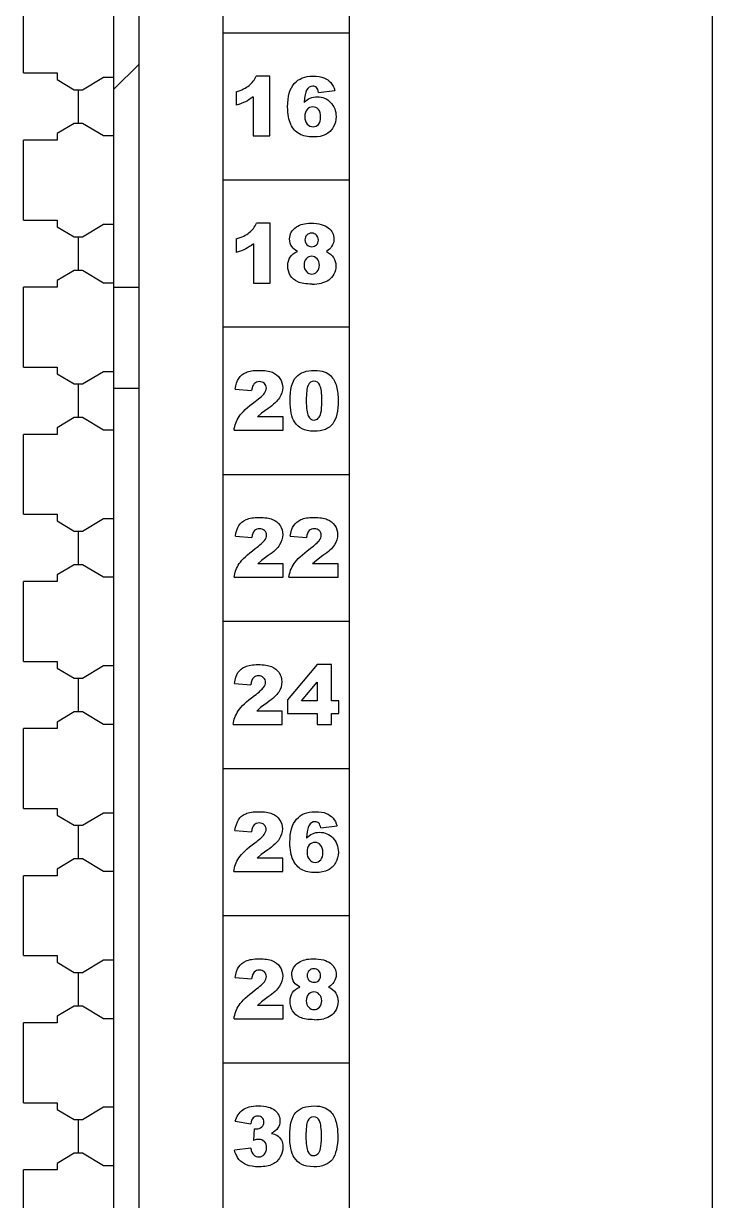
# Model space of a CAD drawing. Header units: millimetres. Extents: x 40 to 416, y -270 to 20.
# Drawn here: x 297.85 to 314.25, y -240.03 to -212.03 of the extents above; entities that cross this region are included whole.
import ezdxf

# ---------------------------------------------------------------- set-up
doc = ezdxf.new("R2010")
doc.units = ezdxf.units.MM
for name, color, linetype in [('1728620000_DXF_CONTINUOUS_LINE', 7, 'Continuous'), ('176260PIN_ASDXF_CONTINUOUS_LINE', 7, 'Continuous'), ('AIOJ784_4_00DXF_CONTINUOUS_LINE', 7, 'Continuous'), ('AOMJ712I_002DXF_CONTINUOUS_LINE', 7, 'Continuous')]:
    doc.layers.add(name, color=color, linetype=linetype)

# ---------------------------------------------------------------- blocks, each defined once
blk = doc.blocks.new('MOD_AOM712i')
at = {"layer": '1728620000_DXF_CONTINUOUS_LINE', "color": 7, "linetype": 'Continuous'}
for p, q in [((18, 15.75), (18, 85.75)), ((15.85, 56.8), (15.85, 58.7)), ((15.85, 56.8), (16.65, 56.8)), ((16.65, 56.8), (16.65, 56.642)), ((16.65, 56.642), (17.053, 56.4)), ((17.25, 56.4), (17.75, 56.7)), ((17.75, 56.7), (18, 56.7)), ((17.053, 56.4), (17.25, 56.4)), ((17.15, 56.4), (17.15, 55.6)), ((17.053, 55.6), (16.65, 55.358)), ((17.25, 55.6), (17.053, 55.6)), ((17.75, 55.3), (17.25, 55.6)), ((16.65, 55.2), (15.85, 55.2)), ((15.85, 53.3), (15.85, 55.2)), ((16.65, 55.358), (16.65, 55.2)), ((18, 55.3), (17.75, 55.3)), ((15.85, 53.3), (16.65, 53.3)), ((16.65, 53.3), (16.65, 53.142)), ((17.25, 52.9), (17.75, 53.2)), ((17.75, 53.2), (18, 53.2)), ((16.65, 53.142), (17.053, 52.9)), ((17.053, 52.9), (17.25, 52.9)), ((17.15, 52.9), (17.15, 52.1)), ((17.053, 52.1), (16.65, 51.858)), ((17.25, 52.1), (17.053, 52.1)), ((17.75, 51.8), (17.25, 52.1)), ((16.65, 51.858), (16.65, 51.7)), ((16.65, 51.7), (15.85, 51.7)), ((15.85, 49.8), (15.85, 51.7)), ((18, 51.8), (17.75, 51.8)), ((15.85, 49.8), (16.65, 49.8)), ((16.65, 49.8), (16.65, 49.642)), ((16.65, 49.642), (17.053, 49.4)), ((17.25, 49.4), (17.75, 49.7)), ((17.75, 49.7), (18, 49.7)), ((17.053, 49.4), (17.25, 49.4)), ((17.15, 49.4), (17.15, 48.6)), ((17.053, 48.6), (16.65, 48.358)), ((17.25, 48.6), (17.053, 48.6)), ((17.75, 48.3), (17.25, 48.6)), ((16.65, 48.2), (15.85, 48.2)), ((15.85, 46.3), (15.85, 48.2)), ((16.65, 48.358), (16.65, 48.2)), ((18, 48.3), (17.75, 48.3)), ((15.85, 46.3), (16.65, 46.3)), ((16.65, 46.3), (16.65, 46.142)), ((17.25, 45.9), (17.75, 46.2)), ((17.75, 46.2), (18, 46.2)), ((16.65, 46.142), (17.053, 45.9)), ((17.053, 45.9), (17.25, 45.9)), ((17.15, 45.9), (17.15, 45.1)), ((17.053, 45.1), (16.65, 44.858)), ((17.25, 45.1), (17.053, 45.1)), ((17.75, 44.8), (17.25, 45.1)), ((16.65, 44.858), (16.65, 44.7)), ((16.65, 44.7), (15.85, 44.7)), ((15.85, 42.8), (15.85, 44.7)), ((18, 44.8), (17.75, 44.8)), ((15.85, 42.8), (16.65, 42.8)), ((16.65, 42.8), (16.65, 42.642)), ((16.65, 42.642), (17.053, 42.4)), ((17.25, 42.4), (17.75, 42.7)), ((17.75, 42.7), (18, 42.7)), ((17.053, 42.4), (17.25, 42.4)), ((17.15, 42.4), (17.15, 41.6)), ((17.053, 41.6), (16.65, 41.358)), ((17.25, 41.6), (17.053, 41.6)), ((17.75, 41.3), (17.25, 41.6)), ((16.65, 41.2), (15.85, 41.2)), ((15.85, 39.3), (15.85, 41.2)), ((16.65, 41.358), (16.65, 41.2)), ((18, 41.3), (17.75, 41.3)), ((15.85, 39.3), (16.65, 39.3)), ((16.65, 39.3), (16.65, 39.142)), ((17.25, 38.9), (17.75, 39.2)), ((17.75, 39.2), (18, 39.2)), ((16.65, 39.142), (17.053, 38.9)), ((17.053, 38.9), (17.25, 38.9)), ((17.15, 38.9), (17.15, 38.1)), ((17.053, 38.1), (16.65, 37.858)), ((17.25, 38.1), (17.053, 38.1)), ((17.75, 37.8), (17.25, 38.1)), ((16.65, 37.858), (16.65, 37.7)), ((16.65, 37.7), (15.85, 37.7)), ((15.85, 35.8), (15.85, 37.7)), ((18, 37.8), (17.75, 37.8)), ((15.85, 35.8), (16.65, 35.8)), ((16.65, 35.8), (16.65, 35.642)), ((16.65, 35.642), (17.053, 35.4)), ((17.25, 35.4), (17.75, 35.7)), ((17.75, 35.7), (18, 35.7)), ((17.053, 35.4), (17.25, 35.4)), ((17.15, 35.4), (17.15, 34.6)), ((17.053, 34.6), (16.65, 34.358)), ((17.25, 34.6), (17.053, 34.6)), ((17.75, 34.3), (17.25, 34.6)), ((16.65, 34.2), (15.85, 34.2)), ((15.85, 32.3), (15.85, 34.2)), ((16.65, 34.358), (16.65, 34.2)), ((18, 34.3), (17.75, 34.3)), ((15.85, 32.3), (16.65, 32.3)), ((16.65, 32.3), (16.65, 32.142)), ((17.25, 31.9), (17.75, 32.2)), ((17.75, 32.2), (18, 32.2)), ((16.65, 32.142), (17.053, 31.9)), ((17.053, 31.9), (17.25, 31.9)), ((17.15, 31.9), (17.15, 31.1)), ((17.053, 31.1), (16.65, 30.858)), ((17.25, 31.1), (17.053, 31.1)), ((17.75, 30.8), (17.25, 31.1)), ((16.65, 30.858), (16.65, 30.7)), ((16.65, 30.7), (15.85, 30.7)), ((15.85, 28.8), (15.85, 30.7)), ((18, 30.8), (17.75, 30.8))]:
    blk.add_line(p, q, dxfattribs=at)
at = {"layer": '176260PIN_ASDXF_CONTINUOUS_LINE', "color": 7, "linetype": 'Continuous'}
for p, q in [((18, 51.7), (18.6, 51.7)), ((18, 51.7), (18.6, 51.7)), ((18, 49.3), (18.6, 49.3)), ((18, 49.3), (18.6, 49.3))]:
    blk.add_line(p, q, dxfattribs=at)
at = {"layer": 'AIOJ784_4_00DXF_CONTINUOUS_LINE', "color": 2, "linetype": 'Continuous'}
blk.add_line((18, 56.411), (18.6, 57.011), dxfattribs=at)
at = {"layer": 'AOMJ712I_002DXF_CONTINUOUS_LINE', "color": 7, "linetype": 'Continuous'}
for p, q in [((32.25, 6), (32.25, 91.9)), ((18.6, 16.15), (18.6, 85.35))]:
    blk.add_line(p, q, dxfattribs=at)
at = {"layer": 'AOMJ712I_002DXF_CONTINUOUS_LINE', "color": 4, "linetype": 'Continuous'}
for p, q in [((20.6, 19.25), (20.6, 82.25)), ((23.6, 82.25), (23.6, 19.25)), ((20.6, 57.75), (23.6, 57.75)), ((21.712, 56.724), (21.39, 56.724)), ((21.712, 55.3), (21.712, 56.724)), ((20.91, 56.349), (20.91, 56.03)), ((22.874, 56.337), (23.261, 56.385)), ((21.318, 56.233), (21.318, 55.3)), ((21.318, 55.3), (21.712, 55.3)), ((23.6, 54.25), (20.6, 54.25)), ((21.718, 53.224), (21.396, 53.224)), ((21.718, 51.8), (21.718, 53.224)), ((20.915, 52.849), (20.915, 52.53)), ((21.324, 52.733), (21.324, 51.8)), ((21.324, 51.8), (21.718, 51.8)), ((23.6, 50.75), (20.6, 50.75)), ((20.89, 49.277), (21.28, 49.245)), ((21.671, 48.816), (21.514, 48.702)), ((21.514, 48.702), (21.421, 48.617)), ((22.028, 48.617), (21.421, 48.617)), ((22.028, 48.3), (22.028, 48.617)), ((20.861, 48.3), (22.028, 48.3)), ((20.6, 47.25), (23.6, 47.25)), ((20.893, 45.777), (21.283, 45.745)), ((22.197, 45.777), (22.587, 45.745)), ((21.517, 45.202), (21.424, 45.117)), ((22.031, 45.117), (21.424, 45.117)), ((21.674, 45.316), (21.517, 45.202)), ((22.031, 44.8), (22.031, 45.117)), ((22.821, 45.202), (22.728, 45.117)), ((23.336, 45.117), (22.728, 45.117)), ((22.978, 45.316), (22.821, 45.202)), ((23.336, 44.8), (23.336, 45.117)), ((20.864, 44.8), (22.031, 44.8)), ((22.169, 44.8), (23.336, 44.8)), ((23.6, 43.75), (20.6, 43.75)), ((22.843, 42.724), (22.135, 41.882)), ((23.182, 42.724), (22.843, 42.724)), ((23.182, 41.863), (23.182, 42.724)), ((22.468, 41.863), (22.843, 42.304)), ((22.843, 42.304), (22.843, 41.863)), ((20.87, 42.277), (21.26, 42.245)), ((21.651, 41.816), (21.494, 41.702)), ((22.135, 41.882), (22.135, 41.562)), ((22.843, 41.863), (22.468, 41.863)), ((23.358, 41.863), (23.182, 41.863)), ((23.358, 41.562), (23.358, 41.863)), ((21.494, 41.702), (21.401, 41.617)), ((22.009, 41.617), (21.401, 41.617)), ((22.009, 41.3), (22.009, 41.617)), ((22.135, 41.562), (22.843, 41.562)), ((22.843, 41.562), (22.843, 41.3)), ((23.182, 41.562), (23.358, 41.562)), ((23.182, 41.3), (23.182, 41.562)), ((20.842, 41.3), (22.009, 41.3)), ((22.843, 41.3), (23.182, 41.3)), ((20.6, 40.25), (23.6, 40.25)), ((20.884, 38.777), (21.274, 38.745)), ((22.928, 38.837), (23.315, 38.885)), ((21.508, 38.202), (21.415, 38.117)), ((22.023, 38.117), (21.415, 38.117)), ((21.665, 38.316), (21.508, 38.202)), ((22.023, 37.8), (22.023, 38.117)), ((20.856, 37.8), (22.023, 37.8)), ((23.6, 36.75), (20.6, 36.75)), ((20.89, 35.277), (21.28, 35.245)), ((21.671, 34.816), (21.514, 34.702)), ((21.514, 34.702), (21.421, 34.617)), ((22.028, 34.617), (21.421, 34.617)), ((22.028, 34.3), (22.028, 34.617)), ((20.861, 34.3), (22.028, 34.3)), ((20.6, 33.25), (23.6, 33.25)), ((20.891, 31.861), (21.259, 31.795)), ((21.343, 31.682), (21.323, 31.405)), ((21.343, 31.682), (21.393, 31.678)), ((21.259, 31.221), (20.87, 31.17))]:
    blk.add_line(p, q, dxfattribs=at)
for centre in [(22.72, 52.847), (22.774, 35.347)]:
    blk.add_arc(centre, 1.071, 270.0061, 282.0044, dxfattribs=at)
for points in [[(21.218, 56.502), (21.291, 56.562), (21.348, 56.636), (21.39, 56.724)], [(22.296, 56.547), (22.402, 56.665), (22.549, 56.724), (22.738, 56.724)], [(22.738, 56.724), (22.849, 56.724), (22.937, 56.711), (23.002, 56.685)], [(23.002, 56.685), (23.067, 56.659), (23.12, 56.622), (23.163, 56.572)], [(23.163, 56.572), (23.205, 56.522), (23.238, 56.459), (23.261, 56.385)], [(20.91, 56.349), (21.041, 56.391), (21.145, 56.442), (21.218, 56.502)], [(22.137, 55.992), (22.137, 56.244), (22.189, 56.43), (22.296, 56.547)], [(22.587, 56.39), (22.562, 56.344), (22.543, 56.245), (22.531, 56.095)], [(22.735, 56.485), (22.672, 56.485), (22.622, 56.453), (22.587, 56.39)], [(22.822, 56.451), (22.799, 56.474), (22.769, 56.485), (22.735, 56.485)], [(22.874, 56.337), (22.864, 56.391), (22.846, 56.429), (22.822, 56.451)], [(21.133, 56.115), (21.074, 56.085), (20.999, 56.056), (20.91, 56.03)], [(21.318, 56.233), (21.254, 56.184), (21.192, 56.145), (21.133, 56.115)], [(22.531, 56.095), (22.577, 56.142), (22.625, 56.177), (22.674, 56.2)], [(22.674, 56.2), (22.723, 56.223), (22.779, 56.234), (22.844, 56.234)], [(22.844, 56.234), (22.969, 56.234), (23.075, 56.189), (23.16, 56.1)], [(23.16, 56.1), (23.246, 56.011), (23.29, 55.898), (23.29, 55.761)], [(22.212, 55.576), (22.162, 55.681), (22.137, 55.82), (22.137, 55.992)], [(22.599, 55.933), (22.563, 55.893), (22.545, 55.836), (22.545, 55.761)], [(22.545, 55.761), (22.545, 55.685), (22.564, 55.626), (22.602, 55.583)], [(22.736, 55.993), (22.681, 55.993), (22.635, 55.973), (22.599, 55.933)], [(22.868, 55.931), (22.832, 55.972), (22.788, 55.993), (22.736, 55.993)], [(22.922, 55.751), (22.922, 55.829), (22.904, 55.889), (22.868, 55.931)], [(22.87, 55.577), (22.905, 55.615), (22.922, 55.673), (22.922, 55.751)], [(23.29, 55.761), (23.29, 55.669), (23.268, 55.585), (23.224, 55.508)], [(22.416, 55.348), (22.331, 55.395), (22.263, 55.471), (22.212, 55.576)], [(22.602, 55.583), (22.64, 55.54), (22.687, 55.519), (22.742, 55.519)], [(22.742, 55.519), (22.793, 55.519), (22.836, 55.538), (22.87, 55.577)], [(23.224, 55.508), (23.181, 55.432), (23.12, 55.374), (23.043, 55.335)], [(22.753, 55.276), (22.612, 55.276), (22.5, 55.3), (22.416, 55.348)], [(23.043, 55.335), (22.966, 55.296), (22.869, 55.276), (22.753, 55.276)], [(21.224, 53.002), (21.296, 53.062), (21.354, 53.136), (21.396, 53.224)], [(22.349, 53.138), (22.435, 53.195), (22.548, 53.224), (22.69, 53.224)], [(22.69, 53.224), (22.877, 53.224), (23.014, 53.188), (23.104, 53.117)], [(20.915, 52.849), (21.047, 52.891), (21.15, 52.942), (21.224, 53.002)], [(22.184, 52.85), (22.184, 52.967), (22.238, 53.063), (22.349, 53.138)], [(22.593, 52.942), (22.564, 52.913), (22.549, 52.874), (22.549, 52.828)], [(22.709, 52.987), (22.661, 52.987), (22.623, 52.972), (22.593, 52.942)], [(22.823, 52.941), (22.793, 52.972), (22.755, 52.987), (22.709, 52.987)], [(22.868, 52.824), (22.868, 52.871), (22.853, 52.911), (22.823, 52.941)], [(23.104, 53.117), (23.194, 53.045), (23.239, 52.956), (23.239, 52.848)], [(21.324, 52.733), (21.26, 52.684), (21.198, 52.645), (21.139, 52.615)], [(22.241, 52.661), (22.203, 52.716), (22.184, 52.779), (22.184, 52.85)], [(22.375, 52.553), (22.313, 52.585), (22.269, 52.621), (22.241, 52.661)], [(22.549, 52.828), (22.549, 52.779), (22.564, 52.74), (22.594, 52.71)], [(22.594, 52.71), (22.625, 52.68), (22.665, 52.666), (22.715, 52.666)], [(22.715, 52.666), (22.759, 52.666), (22.797, 52.68), (22.826, 52.71)], [(22.826, 52.71), (22.854, 52.739), (22.868, 52.777), (22.868, 52.824)], [(23.185, 52.671), (23.159, 52.63), (23.117, 52.591), (23.059, 52.553)], [(23.239, 52.848), (23.239, 52.785), (23.221, 52.725), (23.185, 52.671)], [(21.139, 52.615), (21.08, 52.585), (21.005, 52.556), (20.915, 52.53)], [(22.141, 52.212), (22.141, 52.294), (22.16, 52.362), (22.198, 52.42)], [(22.198, 52.42), (22.236, 52.477), (22.294, 52.521), (22.375, 52.553)], [(22.582, 52.38), (22.545, 52.341), (22.528, 52.29), (22.528, 52.225)], [(22.709, 52.437), (22.66, 52.437), (22.618, 52.418), (22.582, 52.38)], [(22.837, 52.378), (22.8, 52.417), (22.758, 52.437), (22.709, 52.437)], [(22.894, 52.226), (22.894, 52.287), (22.875, 52.338), (22.837, 52.378)], [(23.059, 52.553), (23.135, 52.516), (23.191, 52.468), (23.228, 52.408)], [(23.228, 52.408), (23.266, 52.348), (23.285, 52.282), (23.285, 52.21)], [(22.201, 51.983), (22.161, 52.051), (22.141, 52.128), (22.141, 52.212)], [(22.528, 52.225), (22.528, 52.163), (22.546, 52.112), (22.584, 52.073)], [(22.838, 52.074), (22.875, 52.114), (22.894, 52.165), (22.894, 52.226)], [(23.285, 52.21), (23.285, 52.139), (23.268, 52.074), (23.236, 52.013)], [(22.38, 51.829), (22.302, 51.863), (22.242, 51.915), (22.201, 51.983)], [(22.72, 51.776), (22.571, 51.776), (22.459, 51.794), (22.38, 51.829)], [(22.584, 52.073), (22.622, 52.034), (22.665, 52.015), (22.714, 52.015)], [(22.714, 52.015), (22.759, 52.015), (22.801, 52.034), (22.838, 52.074)], [(23.118, 51.872), (23.071, 51.839), (23.012, 51.814), (22.943, 51.8)], [(23.236, 52.013), (23.203, 51.952), (23.164, 51.905), (23.118, 51.872)], [(20.974, 49.533), (21.014, 49.594), (21.071, 49.642), (21.146, 49.674)], [(21.146, 49.674), (21.22, 49.707), (21.323, 49.724), (21.454, 49.724)], [(21.454, 49.724), (21.591, 49.724), (21.697, 49.708), (21.773, 49.677)], [(21.773, 49.677), (21.85, 49.646), (21.909, 49.598), (21.953, 49.533)], [(22.195, 49.006), (22.195, 49.271), (22.242, 49.457), (22.338, 49.564)], [(22.338, 49.564), (22.433, 49.67), (22.579, 49.724), (22.776, 49.724)], [(22.776, 49.724), (22.87, 49.724), (22.947, 49.711), (23.008, 49.688)], [(23.008, 49.688), (23.068, 49.666), (23.118, 49.635), (23.156, 49.598)], [(23.156, 49.598), (23.194, 49.561), (23.224, 49.521), (23.246, 49.48)], [(20.89, 49.277), (20.905, 49.386), (20.933, 49.472), (20.974, 49.533)], [(21.343, 49.41), (21.311, 49.379), (21.29, 49.324), (21.28, 49.245)], [(21.465, 49.457), (21.415, 49.457), (21.374, 49.441), (21.343, 49.41)], [(21.583, 49.412), (21.552, 49.442), (21.513, 49.457), (21.465, 49.457)], [(21.631, 49.303), (21.631, 49.345), (21.615, 49.381), (21.583, 49.412)], [(21.583, 49.178), (21.615, 49.222), (21.631, 49.263), (21.631, 49.303)], [(22.019, 49.316), (22.019, 49.23), (21.993, 49.149), (21.944, 49.071)], [(21.953, 49.533), (21.997, 49.468), (22.019, 49.396), (22.019, 49.316)], [(22.623, 49.367), (22.595, 49.302), (22.58, 49.18), (22.58, 49.005)], [(22.763, 49.465), (22.698, 49.465), (22.652, 49.432), (22.623, 49.367)], [(22.904, 49.369), (22.873, 49.433), (22.826, 49.465), (22.763, 49.465)], [(22.952, 48.994), (22.952, 49.18), (22.936, 49.305), (22.904, 49.369)], [(23.246, 49.48), (23.268, 49.439), (23.286, 49.392), (23.299, 49.337)], [(23.299, 49.337), (23.325, 49.232), (23.339, 49.123), (23.339, 49.011)], [(21.365, 48.985), (21.478, 49.069), (21.551, 49.134), (21.583, 49.178)], [(21.944, 49.071), (21.894, 48.993), (21.803, 48.908), (21.671, 48.816)], [(22.222, 48.709), (22.203, 48.798), (22.195, 48.897), (22.195, 49.006)], [(22.58, 49.005), (22.58, 48.826), (22.596, 48.704), (22.627, 48.639)], [(23.339, 49.011), (23.339, 48.756), (23.296, 48.57), (23.21, 48.453)], [(20.983, 48.625), (21.05, 48.726), (21.177, 48.846), (21.365, 48.985)], [(22.931, 48.714), (22.944, 48.774), (22.952, 48.867), (22.952, 48.994)], [(20.861, 48.3), (20.875, 48.415), (20.915, 48.523), (20.983, 48.625)], [(22.301, 48.497), (22.267, 48.549), (22.241, 48.619), (22.222, 48.709)], [(22.48, 48.332), (22.408, 48.37), (22.347, 48.425), (22.301, 48.497)], [(22.627, 48.639), (22.659, 48.574), (22.705, 48.542), (22.765, 48.542)], [(22.765, 48.542), (22.804, 48.542), (22.838, 48.555), (22.867, 48.583)], [(23.21, 48.453), (23.124, 48.334), (22.976, 48.276), (22.766, 48.276)], [(22.867, 48.583), (22.895, 48.61), (22.917, 48.654), (22.931, 48.714)], [(22.766, 48.276), (22.647, 48.276), (22.553, 48.295), (22.48, 48.332)], [(21.149, 46.174), (21.223, 46.207), (21.326, 46.224), (21.457, 46.224)], [(21.457, 46.224), (21.594, 46.224), (21.7, 46.208), (21.776, 46.177)], [(22.453, 46.174), (22.528, 46.207), (22.63, 46.224), (22.762, 46.224)], [(22.762, 46.224), (22.898, 46.224), (23.004, 46.208), (23.081, 46.177)], [(20.893, 45.777), (20.908, 45.886), (20.936, 45.972), (20.977, 46.033)], [(20.977, 46.033), (21.017, 46.094), (21.074, 46.142), (21.149, 46.174)], [(21.468, 45.957), (21.418, 45.957), (21.377, 45.941), (21.346, 45.91)], [(21.586, 45.912), (21.555, 45.942), (21.516, 45.957), (21.468, 45.957)], [(21.776, 46.177), (21.853, 46.146), (21.912, 46.098), (21.956, 46.033)], [(21.956, 46.033), (22, 45.968), (22.022, 45.896), (22.022, 45.816)], [(22.197, 45.777), (22.213, 45.886), (22.24, 45.972), (22.281, 46.033)], [(22.281, 46.033), (22.322, 46.094), (22.379, 46.142), (22.453, 46.174)], [(22.772, 45.957), (22.723, 45.957), (22.682, 45.941), (22.65, 45.91)], [(22.891, 45.912), (22.859, 45.942), (22.82, 45.957), (22.772, 45.957)], [(23.081, 46.177), (23.157, 46.146), (23.216, 46.098), (23.26, 46.033)], [(23.26, 46.033), (23.304, 45.968), (23.326, 45.896), (23.326, 45.816)], [(21.346, 45.91), (21.314, 45.879), (21.293, 45.824), (21.283, 45.745)], [(21.368, 45.485), (21.481, 45.569), (21.554, 45.634), (21.586, 45.678)], [(21.634, 45.803), (21.634, 45.845), (21.618, 45.881), (21.586, 45.912)], [(21.586, 45.678), (21.618, 45.722), (21.634, 45.763), (21.634, 45.803)], [(22.022, 45.816), (22.022, 45.73), (21.996, 45.649), (21.946, 45.571)], [(22.65, 45.91), (22.619, 45.879), (22.598, 45.824), (22.587, 45.745)], [(22.672, 45.485), (22.786, 45.569), (22.858, 45.634), (22.89, 45.678)], [(22.89, 45.678), (22.922, 45.722), (22.938, 45.763), (22.938, 45.803)], [(22.938, 45.803), (22.938, 45.845), (22.922, 45.881), (22.891, 45.912)], [(23.326, 45.816), (23.326, 45.73), (23.3, 45.649), (23.251, 45.571)], [(20.986, 45.125), (21.053, 45.226), (21.18, 45.346), (21.368, 45.485)], [(21.946, 45.571), (21.897, 45.493), (21.806, 45.408), (21.674, 45.316)], [(22.29, 45.125), (22.358, 45.226), (22.485, 45.346), (22.672, 45.485)], [(23.251, 45.571), (23.201, 45.493), (23.11, 45.408), (22.978, 45.316)], [(20.864, 44.8), (20.878, 44.915), (20.918, 45.023), (20.986, 45.125)], [(22.169, 44.8), (22.182, 44.915), (22.222, 45.023), (22.29, 45.125)], [(20.954, 42.533), (20.995, 42.594), (21.052, 42.642), (21.126, 42.674)], [(21.126, 42.674), (21.201, 42.707), (21.303, 42.724), (21.435, 42.724)], [(21.435, 42.724), (21.571, 42.724), (21.677, 42.708), (21.754, 42.677)], [(21.754, 42.677), (21.83, 42.646), (21.889, 42.598), (21.933, 42.533)], [(20.87, 42.277), (20.886, 42.386), (20.913, 42.472), (20.954, 42.533)], [(21.323, 42.41), (21.292, 42.379), (21.271, 42.324), (21.26, 42.245)], [(21.445, 42.457), (21.396, 42.457), (21.355, 42.441), (21.323, 42.41)], [(21.564, 42.412), (21.532, 42.442), (21.493, 42.457), (21.445, 42.457)], [(21.563, 42.178), (21.595, 42.222), (21.612, 42.263), (21.612, 42.303)], [(21.612, 42.303), (21.612, 42.345), (21.595, 42.381), (21.564, 42.412)], [(21.999, 42.316), (21.999, 42.23), (21.973, 42.149), (21.924, 42.071)], [(21.933, 42.533), (21.977, 42.468), (21.999, 42.396), (21.999, 42.316)], [(21.345, 41.985), (21.459, 42.069), (21.531, 42.134), (21.563, 42.178)], [(21.924, 42.071), (21.874, 41.993), (21.783, 41.908), (21.651, 41.816)], [(20.963, 41.625), (21.031, 41.726), (21.158, 41.846), (21.345, 41.985)], [(20.842, 41.3), (20.855, 41.415), (20.895, 41.523), (20.963, 41.625)], [(21.14, 39.174), (21.215, 39.207), (21.317, 39.224), (21.449, 39.224)], [(21.449, 39.224), (21.585, 39.224), (21.691, 39.208), (21.768, 39.177)], [(22.35, 39.047), (22.456, 39.165), (22.603, 39.224), (22.792, 39.224)], [(22.792, 39.224), (22.903, 39.224), (22.991, 39.211), (23.056, 39.185)], [(20.884, 38.777), (20.9, 38.886), (20.927, 38.972), (20.968, 39.033)], [(20.968, 39.033), (21.008, 39.094), (21.066, 39.142), (21.14, 39.174)], [(21.459, 38.957), (21.41, 38.957), (21.368, 38.941), (21.337, 38.91)], [(21.578, 38.912), (21.546, 38.942), (21.507, 38.957), (21.459, 38.957)], [(21.768, 39.177), (21.844, 39.146), (21.903, 39.098), (21.947, 39.033)], [(21.947, 39.033), (21.991, 38.968), (22.013, 38.896), (22.013, 38.816)], [(22.191, 38.492), (22.191, 38.744), (22.243, 38.93), (22.35, 39.047)], [(22.789, 38.985), (22.726, 38.985), (22.676, 38.953), (22.641, 38.89)], [(22.876, 38.951), (22.853, 38.974), (22.823, 38.985), (22.789, 38.985)], [(22.928, 38.837), (22.917, 38.891), (22.9, 38.929), (22.876, 38.951)], [(23.056, 39.185), (23.121, 39.159), (23.174, 39.122), (23.217, 39.072)], [(23.217, 39.072), (23.259, 39.022), (23.292, 38.959), (23.315, 38.885)], [(21.337, 38.91), (21.305, 38.879), (21.284, 38.824), (21.274, 38.745)], [(21.359, 38.485), (21.473, 38.569), (21.545, 38.634), (21.577, 38.678)], [(21.577, 38.678), (21.609, 38.722), (21.625, 38.763), (21.625, 38.803)], [(21.625, 38.803), (21.625, 38.845), (21.609, 38.881), (21.578, 38.912)], [(22.013, 38.816), (22.013, 38.73), (21.987, 38.649), (21.938, 38.571)], [(22.641, 38.89), (22.616, 38.844), (22.597, 38.745), (22.585, 38.595)], [(22.585, 38.595), (22.631, 38.642), (22.679, 38.677), (22.728, 38.7)], [(22.728, 38.7), (22.777, 38.723), (22.833, 38.734), (22.898, 38.734)], [(22.898, 38.734), (23.023, 38.734), (23.129, 38.689), (23.214, 38.6)], [(20.977, 38.125), (21.045, 38.226), (21.172, 38.346), (21.359, 38.485)], [(21.938, 38.571), (21.888, 38.493), (21.797, 38.408), (21.665, 38.316)], [(22.266, 38.076), (22.216, 38.181), (22.191, 38.32), (22.191, 38.492)], [(22.653, 38.433), (22.617, 38.393), (22.598, 38.336), (22.598, 38.261)], [(22.789, 38.493), (22.735, 38.493), (22.689, 38.473), (22.653, 38.433)], [(22.922, 38.431), (22.886, 38.472), (22.842, 38.493), (22.789, 38.493)], [(22.976, 38.251), (22.976, 38.329), (22.958, 38.389), (22.922, 38.431)], [(23.214, 38.6), (23.3, 38.511), (23.344, 38.398), (23.344, 38.261)], [(20.856, 37.8), (20.869, 37.915), (20.909, 38.023), (20.977, 38.125)], [(22.598, 38.261), (22.598, 38.185), (22.618, 38.126), (22.656, 38.083)], [(22.656, 38.083), (22.694, 38.04), (22.741, 38.019), (22.796, 38.019)], [(22.924, 38.077), (22.959, 38.115), (22.976, 38.173), (22.976, 38.251)], [(23.344, 38.261), (23.344, 38.169), (23.322, 38.085), (23.278, 38.008)], [(22.469, 37.848), (22.385, 37.895), (22.317, 37.971), (22.266, 38.076)], [(22.807, 37.776), (22.666, 37.776), (22.554, 37.8), (22.469, 37.848)], [(22.796, 38.019), (22.847, 38.019), (22.89, 38.038), (22.924, 38.077)], [(23.097, 37.835), (23.02, 37.796), (22.923, 37.776), (22.807, 37.776)], [(23.278, 38.008), (23.235, 37.932), (23.174, 37.874), (23.097, 37.835)], [(20.974, 35.533), (21.014, 35.594), (21.071, 35.642), (21.146, 35.674)], [(21.146, 35.674), (21.22, 35.707), (21.323, 35.724), (21.454, 35.724)], [(21.454, 35.724), (21.591, 35.724), (21.697, 35.708), (21.773, 35.677)], [(21.773, 35.677), (21.85, 35.646), (21.909, 35.598), (21.953, 35.533)], [(22.238, 35.35), (22.238, 35.467), (22.292, 35.563), (22.403, 35.638)], [(22.403, 35.638), (22.489, 35.695), (22.602, 35.724), (22.744, 35.724)], [(22.744, 35.724), (22.931, 35.724), (23.068, 35.688), (23.158, 35.617)], [(23.158, 35.617), (23.248, 35.545), (23.293, 35.456), (23.293, 35.348)], [(20.89, 35.277), (20.905, 35.386), (20.933, 35.472), (20.974, 35.533)], [(21.343, 35.41), (21.311, 35.379), (21.29, 35.324), (21.28, 35.245)], [(21.465, 35.457), (21.415, 35.457), (21.374, 35.441), (21.343, 35.41)], [(21.583, 35.412), (21.552, 35.442), (21.513, 35.457), (21.465, 35.457)], [(21.631, 35.303), (21.631, 35.345), (21.615, 35.381), (21.583, 35.412)], [(21.583, 35.178), (21.615, 35.222), (21.631, 35.263), (21.631, 35.303)], [(22.019, 35.316), (22.019, 35.23), (21.993, 35.149), (21.944, 35.071)], [(21.953, 35.533), (21.997, 35.468), (22.019, 35.396), (22.019, 35.316)], [(22.295, 35.161), (22.257, 35.216), (22.238, 35.279), (22.238, 35.35)], [(22.647, 35.442), (22.618, 35.413), (22.603, 35.374), (22.603, 35.328)], [(22.603, 35.328), (22.603, 35.279), (22.618, 35.24), (22.648, 35.21)], [(22.763, 35.487), (22.715, 35.487), (22.677, 35.472), (22.647, 35.442)], [(22.877, 35.441), (22.847, 35.472), (22.809, 35.487), (22.763, 35.487)], [(22.922, 35.324), (22.922, 35.371), (22.907, 35.411), (22.877, 35.441)], [(22.88, 35.21), (22.908, 35.239), (22.922, 35.277), (22.922, 35.324)], [(23.293, 35.348), (23.293, 35.285), (23.275, 35.225), (23.239, 35.171)], [(21.365, 34.985), (21.478, 35.069), (21.551, 35.134), (21.583, 35.178)], [(21.944, 35.071), (21.894, 34.993), (21.803, 34.908), (21.671, 34.816)], [(22.252, 34.92), (22.29, 34.977), (22.348, 35.021), (22.429, 35.053)], [(22.429, 35.053), (22.367, 35.085), (22.323, 35.121), (22.295, 35.161)], [(22.648, 35.21), (22.679, 35.18), (22.719, 35.166), (22.769, 35.166)], [(22.769, 35.166), (22.813, 35.166), (22.851, 35.18), (22.88, 35.21)], [(23.239, 35.171), (23.213, 35.13), (23.171, 35.091), (23.113, 35.053)], [(23.113, 35.053), (23.189, 35.016), (23.245, 34.968), (23.282, 34.908)], [(20.983, 34.625), (21.05, 34.726), (21.177, 34.846), (21.365, 34.985)], [(22.195, 34.712), (22.195, 34.794), (22.214, 34.862), (22.252, 34.92)], [(22.636, 34.88), (22.599, 34.841), (22.582, 34.79), (22.582, 34.725)], [(22.582, 34.725), (22.582, 34.663), (22.6, 34.612), (22.638, 34.573)], [(22.763, 34.937), (22.714, 34.937), (22.672, 34.918), (22.636, 34.88)], [(22.891, 34.878), (22.854, 34.917), (22.811, 34.937), (22.763, 34.937)], [(22.948, 34.726), (22.948, 34.787), (22.929, 34.838), (22.891, 34.878)], [(22.892, 34.574), (22.929, 34.614), (22.948, 34.665), (22.948, 34.726)], [(23.282, 34.908), (23.32, 34.848), (23.339, 34.782), (23.339, 34.71)], [(20.861, 34.3), (20.875, 34.415), (20.915, 34.523), (20.983, 34.625)], [(22.255, 34.483), (22.215, 34.551), (22.195, 34.628), (22.195, 34.712)], [(22.434, 34.329), (22.356, 34.363), (22.296, 34.415), (22.255, 34.483)], [(22.638, 34.573), (22.676, 34.534), (22.719, 34.515), (22.768, 34.515)], [(22.768, 34.515), (22.813, 34.515), (22.855, 34.534), (22.892, 34.574)], [(23.29, 34.513), (23.257, 34.452), (23.218, 34.405), (23.172, 34.372)], [(23.339, 34.71), (23.339, 34.639), (23.322, 34.574), (23.29, 34.513)], [(22.774, 34.276), (22.625, 34.276), (22.513, 34.294), (22.434, 34.329)], [(23.172, 34.372), (23.125, 34.339), (23.066, 34.314), (22.997, 34.3)], [(21.067, 32.13), (21.154, 32.192), (21.277, 32.224), (21.436, 32.224)], [(21.436, 32.224), (21.619, 32.224), (21.75, 32.189), (21.832, 32.121)], [(22.329, 32.064), (22.425, 32.17), (22.571, 32.224), (22.768, 32.224)], [(22.768, 32.224), (22.861, 32.224), (22.938, 32.211), (23, 32.188)], [(20.891, 31.861), (20.922, 31.977), (20.98, 32.067), (21.067, 32.13)], [(21.317, 31.94), (21.288, 31.913), (21.268, 31.864), (21.259, 31.795)], [(21.429, 31.982), (21.383, 31.982), (21.346, 31.968), (21.317, 31.94)], [(21.533, 31.944), (21.508, 31.969), (21.473, 31.982), (21.429, 31.982)], [(21.572, 31.842), (21.572, 31.884), (21.559, 31.918), (21.533, 31.944)], [(21.832, 32.121), (21.914, 32.053), (21.955, 31.968), (21.955, 31.865)], [(22.186, 31.506), (22.186, 31.771), (22.234, 31.957), (22.329, 32.064)], [(22.754, 31.965), (22.689, 31.965), (22.643, 31.932), (22.615, 31.867)], [(22.895, 31.869), (22.864, 31.933), (22.817, 31.965), (22.754, 31.965)], [(23, 32.188), (23.06, 32.166), (23.109, 32.135), (23.148, 32.098)], [(23.148, 32.098), (23.186, 32.061), (23.215, 32.021), (23.237, 31.98)], [(23.237, 31.98), (23.259, 31.939), (23.277, 31.892), (23.291, 31.837)], [(21.393, 31.678), (21.444, 31.678), (21.486, 31.694), (21.52, 31.726)], [(21.52, 31.726), (21.555, 31.759), (21.572, 31.797), (21.572, 31.842)], [(21.905, 31.701), (21.872, 31.651), (21.822, 31.608), (21.755, 31.572)], [(21.955, 31.865), (21.955, 31.804), (21.938, 31.749), (21.905, 31.701)], [(22.615, 31.867), (22.586, 31.802), (22.572, 31.68), (22.572, 31.505)], [(22.943, 31.494), (22.943, 31.68), (22.927, 31.805), (22.895, 31.869)], [(23.291, 31.837), (23.317, 31.732), (23.33, 31.623), (23.33, 31.511)], [(21.449, 31.427), (21.418, 31.427), (21.376, 31.42), (21.323, 31.405)], [(21.584, 31.374), (21.551, 31.409), (21.506, 31.427), (21.449, 31.427)], [(21.635, 31.223), (21.635, 31.288), (21.618, 31.338), (21.584, 31.374)], [(21.755, 31.572), (21.809, 31.558), (21.851, 31.542), (21.879, 31.525)], [(21.879, 31.525), (21.925, 31.496), (21.962, 31.458), (21.987, 31.411)], [(21.987, 31.411), (22.013, 31.364), (22.026, 31.309), (22.026, 31.244)], [(22.214, 31.209), (22.195, 31.298), (22.186, 31.397), (22.186, 31.506)], [(22.572, 31.505), (22.572, 31.326), (22.587, 31.204), (22.619, 31.139)], [(22.922, 31.214), (22.936, 31.274), (22.943, 31.367), (22.943, 31.494)], [(23.33, 31.511), (23.33, 31.256), (23.287, 31.07), (23.201, 30.953)], [(20.979, 30.952), (20.931, 31.009), (20.895, 31.082), (20.87, 31.17)], [(21.259, 31.221), (21.274, 31.143), (21.297, 31.088), (21.329, 31.058)], [(21.582, 31.07), (21.617, 31.108), (21.635, 31.159), (21.635, 31.223)], [(22.026, 31.244), (22.026, 31.162), (22.005, 31.084), (21.962, 31.009)], [(22.292, 30.997), (22.259, 31.049), (22.233, 31.119), (22.214, 31.209)], [(22.619, 31.139), (22.65, 31.074), (22.696, 31.042), (22.756, 31.042)], [(22.756, 31.042), (22.795, 31.042), (22.83, 31.055), (22.858, 31.083)], [(22.858, 31.083), (22.887, 31.11), (22.909, 31.154), (22.922, 31.214)], [(21.16, 30.821), (21.087, 30.851), (21.027, 30.895), (20.979, 30.952)], [(21.462, 30.776), (21.334, 30.776), (21.234, 30.791), (21.16, 30.821)], [(21.329, 31.058), (21.362, 31.027), (21.403, 31.013), (21.453, 31.013)], [(21.453, 31.013), (21.504, 31.013), (21.548, 31.032), (21.582, 31.07)], [(21.778, 30.837), (21.698, 30.797), (21.592, 30.776), (21.462, 30.776)], [(21.962, 31.009), (21.92, 30.935), (21.858, 30.876), (21.778, 30.837)], [(22.471, 30.832), (22.399, 30.87), (22.339, 30.925), (22.292, 30.997)], [(22.757, 30.776), (22.639, 30.776), (22.544, 30.795), (22.471, 30.832)], [(23.201, 30.953), (23.115, 30.834), (22.967, 30.776), (22.757, 30.776)]]:
    blk.add_open_spline(points, degree=3, dxfattribs=at)

msp = doc.modelspace()

# ---------------------------------------------------------------- block references
msp.add_blockref('MOD_AOM712i', (282, -270))

doc.saveas('drawing.dxf')
